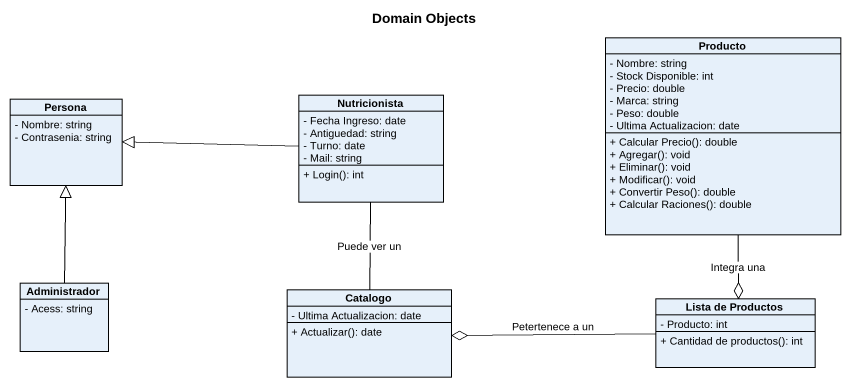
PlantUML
@startuml
title Domain Objects
hide circle
hide empty members
skinparam classAttributeIconSize 0
class Producto {
  - Nombre: string
  - Stock Disponible: int
  - Precio: double
  - Marca: string
  - Peso: double
  - Ultima Actualizacion: date
  + Calcular Precio(): double
  + Agregar(): void
  + Eliminar(): void
  + Modificar(): void
  + Convertir Peso(): double
  + Calcular Raciones(): double
}
class Persona {
  - Nombre: string
  - Contrasenia: string
}
class Nutricionista {
  - Fecha Ingreso: date
  - Antiguedad: string
  - Turno: date
  - Mail: string
  + Login(): int
}
class Administrador {
  - Acess: string
}
class Catalogo {
  - Ultima Actualizacion: date
  + Actualizar(): date
}
class "Lista de Productos" as Lista_de_Productos {
  - Producto: int
  + Cantidad de productos(): int
}
Producto --o Lista_de_Productos : Integra una
Nutricionista -left-|> Persona
Nutricionista -- Catalogo : Puede ver un
Administrador -up-|> Persona
Lista_de_Productos -left-o Catalogo : Petertenece a un
@enduml
